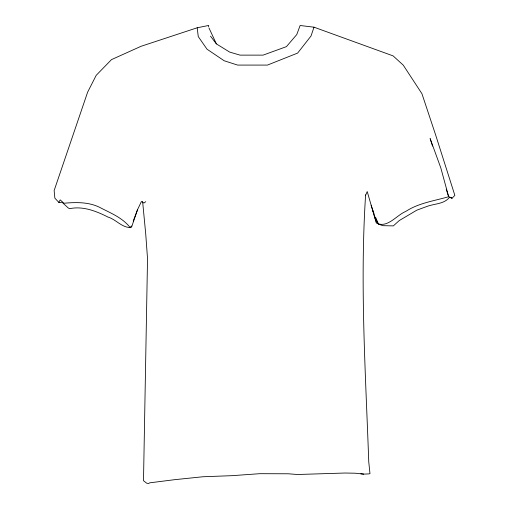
<?xml version="1.0" encoding="UTF-8"?>
<svg xmlns="http://www.w3.org/2000/svg" width="509" height="509" viewBox="0 0 509 509"><rect width="100%" height="100%" fill="white"/><g stroke="black" fill="none" stroke-linecap="round" stroke-linejoin="round"><path stroke-width="0.76" d="M208.531 26.805L208.728 25.45L197.199 27.779L141.082 46.287L111.484 59.617L96.201 75.326L87.612 92.199L54.145 190.544L54.851 198.16L59.095 202.639L61.996 202.232L68.219 207.946L69.631 208.671C82.77 205.903 95.749 210.955 107.304 216.707L107.577 216.917C115.969 219.303 121.594 227.638 130.756 227.574L131.825 226.13L130.215 227.428L129.458 227.44L129.572 226.829C121.759 217.254 109.874 212.756 99.261 207.15C88.14 201.85 75.765 202.226 63.88 203.237L60.202 199.872L58.936 202.105L59.095 202.639M450.949 197.288L451.986 198.3L454.855 195.38L435.589 134.796L421.942 93.72L403.293 65.19L393.101 55.888L314.008 27.187L311.018 36.012L297.631 53.089L267.454 65.082L237.608 65.082L224.176 60.762L207.023 49.195L198.262 36.591L197.199 27.779M131.863 226.257L137.576 209.581L141.394 201.507L143.862 203.046L145.79 201.685M130.756 227.574L131.303 226.13M133.212 221.097L137.576 209.581M365.456 195.634L367.224 191.575L376.297 222.98C387.279 228.751 396.587 215.11 405.749 211.445C418.678 202.964 434.171 200.934 448.658 196.709L440.807 167.9L430.124 138.531L432.529 146.089M449.816 196.977C444.204 204.383 434.495 203.466 426.599 206.571L416.839 210.16L399.221 220.582L393.362 225.881L382.762 225.672L378.359 224.024L374.191 215.676L376.463 222.14M142.609 201.462L145.739 234.108L147.527 258.661L143.5 480.7L146.656 483.168L148.558 483.55L149.754 482.825L174.651 479.682L202.932 476.755L232.091 475.667L259.8 473.688L288.259 473.784L297.51 474.503L344.943 473.026L355.288 473.211L363.7 474.108L368.771 473.904L369.979 473.624L368.751 461.816C365.64 373.727 359.933 285.371 365.456 197.263L365.456 194.896M360.836 473.803L363.7 474.108M314.008 27.187L300.125 25.507L296.766 34.567L286.421 46.643L263.096 55.125L240.025 55.125L229.642 52.071L216.382 43.889L210.516 36.164M446.228 189.17L448.391 195.971L449.269 197.155L451.986 198.3M216.382 43.889L208.976 27.95M372.486 209.778L373.956 213.341M375.718 217.617L378.359 224.024M448.391 195.971L448.658 196.709M371.156 205.184L375.324 218.437"/></g></svg>
